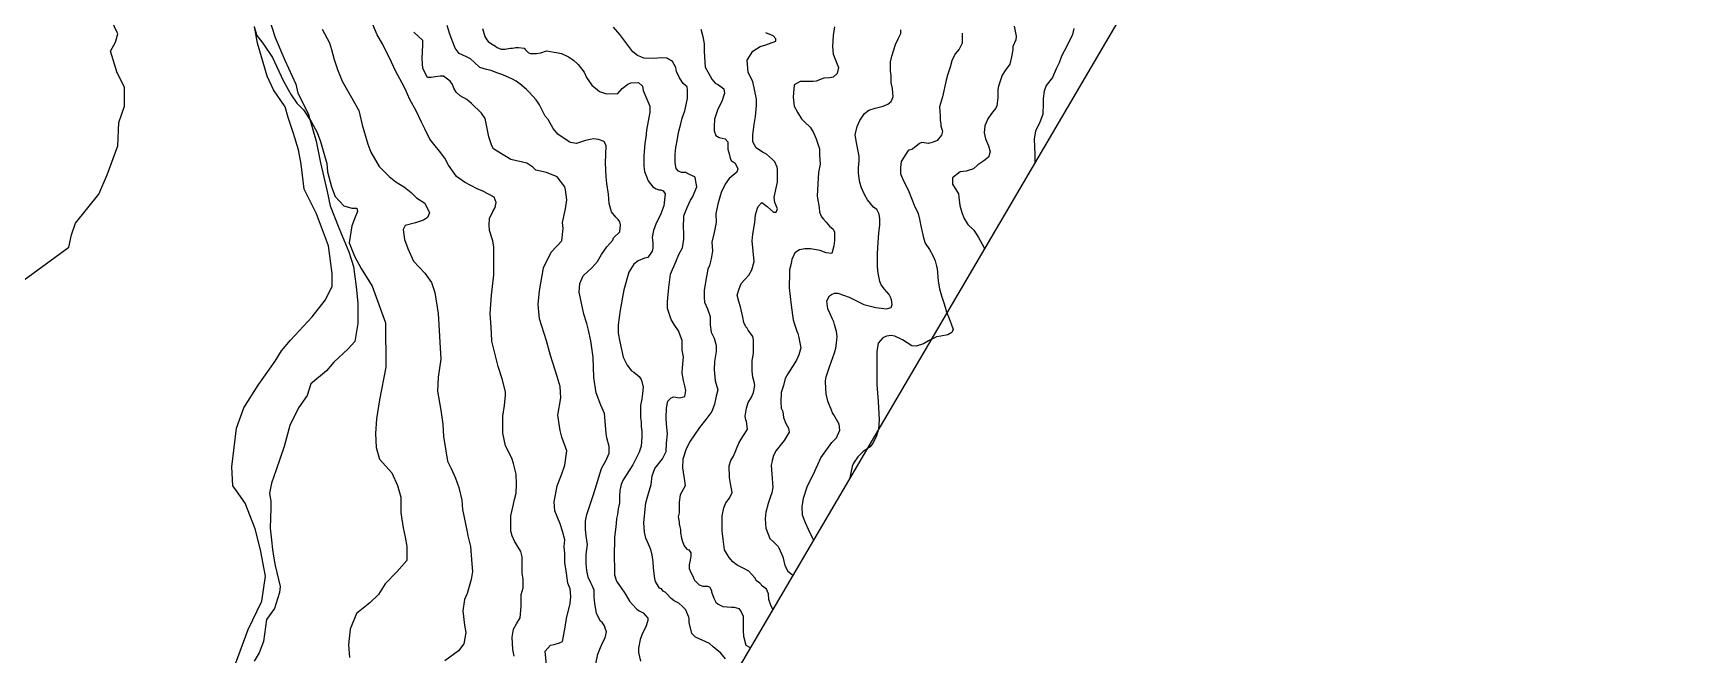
# Model space of a CAD drawing. Header units: inches. Extents: x 317537 to 321067, y 8681602 to 8686742.
# Drawn here: x 318866 to 319945, y 8682682 to 8683087 of the extents above; entities that cross this region are included whole.
import ezdxf

# ---------------------------------------------------------------- set-up
doc = ezdxf.new("R2010")
doc.units = ezdxf.units.IN
doc.header["$MEASUREMENT"] = 0
for name, color, linetype in [('CURVAS_DE_NIVEL', 8, 'Continuous'), ('LIMITE_DISTRITO', 5, 'Continuous'), ('RIOS_QUEBRADAS', 4, 'Continuous')]:
    doc.layers.add(name, color=color, linetype=linetype)

msp = doc.modelspace()

# ---------------------------------------------------------------- linework, layer by layer
at = {"layer": 'CURVAS_DE_NIVEL'}
for points in [[(318845.7, 8682916.2), (318889.5, 8682948.1), (318891.1, 8682956.2), (318893.8, 8682963.8), (318909, 8682982.7), (318914.4, 8682995.1), (318921.4, 8683014), (318921.9, 8683029.2), (318925.7, 8683040), (318925.7, 8683052.4), (318920.9, 8683061.6), (318916.5, 8683075.7), (318919.8, 8683081.6), (318921.4, 8683087), (318912.8, 8683104.9)], [(319179.8, 8682681.6), (319179, 8682685.9), (319178.5, 8682694), (319179.3, 8682699.3), (319181.2, 8682702.8), (319183.6, 8682706.6), (319184.4, 8682714.1), (319184.4, 8682721.9), (319185.7, 8682726.2), (319185.7, 8682731.6), (319184.9, 8682735.9), (319184.9, 8682746.4), (319184.1, 8682749.9), (319180.1, 8682756.6), (319178.5, 8682760.1), (319177.7, 8682763.1), (319177.7, 8682773), (319179, 8682778.6), (319180.1, 8682783.8), (319181.1, 8682787.8), (319181.4, 8682793.7), (319181.1, 8682800.1), (319179.3, 8682807.1), (319178.2, 8682810.6), (319174.2, 8682818.7), (319172.5, 8682827), (319172.5, 8682838), (319173.4, 8682845), (319174.2, 8682851.7), (319174.2, 8682853.9), (319172, 8682862.2), (319169.3, 8682870.3), (319168.2, 8682874.6), (319165.3, 8682886.9), (319165, 8682892.3), (319164.5, 8682899), (319164.2, 8682904.9), (319165, 8682916.8), (319166.6, 8682930), (319166.6, 8682939.9), (319166.6, 8682948), (319165.8, 8682952.2), (319163.7, 8682959), (319163.4, 8682962.5), (319163.7, 8682966.8), (319165.9, 8682971.3), (319167.5, 8682974), (319168, 8682977.2), (319166.7, 8682980.7), (319159.4, 8682984.5), (319155.6, 8682986.1), (319147.3, 8682990.4), (319142.2, 8682994.2), (319140.6, 8682996.3), (319137, 8683001.4), (319134.6, 8683006), (319131.2, 8683010.6), (319128.2, 8683014.1), (319124.7, 8683018.4), (319121.5, 8683025.1), (319119.3, 8683029.4), (319115.8, 8683036.9), (319111.8, 8683044.2), (319108.8, 8683051.2), (319106.7, 8683054.9), (319102.3, 8683063), (319099.9, 8683068.6), (319094, 8683080.5), (319090.5, 8683086.4), (319087.6, 8683093.1)], [(319010.3, 8683091.7), (319012, 8683085.9), (319015.8, 8683080.9), (319022.1, 8683071.6), (319029.2, 8683056.7), (319032.4, 8683050.7), (319034.3, 8683047.4), (319038.1, 8683041.9), (319042.4, 8683037.6), (319047.4, 8683029.9), (319051.3, 8683022.7), (319053.4, 8683017), (319055.6, 8683009.3), (319057.7, 8683002.6), (319058, 8682997.1), (319060.6, 8682987.3), (319063, 8682981.1), (319068.8, 8682975.1), (319074, 8682973.4), (319077.1, 8682973.4), (319077.6, 8682971.3), (319075.7, 8682966.5), (319074, 8682961.9), (319072.1, 8682950.9), (319075.7, 8682942.1), (319080, 8682934.2), (319087.2, 8682922.7), (319095.8, 8682898.7), (319096.1, 8682869.8), (319091.9, 8682848.6), (319090, 8682836.3), (319089.3, 8682826.6), (319089.8, 8682817.5), (319091.9, 8682809.9), (319100, 8682801), (319103.7, 8682792.8), (319105.8, 8682785.2), (319105.8, 8682775), (319107.3, 8682765.3), (319108.7, 8682759.1), (319109.7, 8682753), (319109.7, 8682743.9), (319103.2, 8682736.5), (319095.6, 8682728.7), (319091.4, 8682721.9), (319085.6, 8682716.4), (319076.9, 8682709.5), (319072.8, 8682699.3), (319071.7, 8682689.1), (319072.5, 8682680.7)], [(319054.5, 8683090), (319059.3, 8683081.2), (319060.6, 8683076.9), (319062.4, 8683070.3), (319064.5, 8683063.7), (319067.6, 8683056.3), (319072.9, 8683047.1), (319078.6, 8683037), (319080.7, 8683027.8), (319084.3, 8683015.2), (319086.4, 8683009.9), (319091.7, 8683000.7), (319098.3, 8682994.2), (319102.6, 8682990.7), (319108.3, 8682987.2), (319112.7, 8682983.7), (319116.2, 8682980.2), (319121.5, 8682976.7), (319124.5, 8682970.5), (319123.2, 8682967.5), (319120.6, 8682965.7), (319115.4, 8682964), (319108.8, 8682962.2), (319107.5, 8682959.6), (319108.3, 8682953), (319110.5, 8682947.3), (319114.1, 8682939), (319121.5, 8682931.1), (319125.9, 8682925), (319128.1, 8682918.5), (319130.2, 8682904.9), (319132, 8682875.1), (319130.2, 8682863.3), (319129.8, 8682854.2), (319132, 8682841.9), (319133.3, 8682832.7), (319133.8, 8682824.8), (319136.4, 8682808.6), (319138.6, 8682803.8), (319141.6, 8682797.7), (319143.8, 8682791.6), (319145.6, 8682783.3), (319146, 8682777.1), (319149.1, 8682762.7), (319149.5, 8682760.1), (319151.3, 8682753.1), (319152.2, 8682741.7), (319152.6, 8682736.9), (319151.7, 8682731.6), (319149.1, 8682722.4), (319147.3, 8682718.5), (319146.4, 8682711.1), (319147.3, 8682701.9), (319148.2, 8682697.1), (319146.9, 8682689.6), (319143.4, 8682685.2), (319134.6, 8682678.7)], [(319200.9, 8682676), (319199.9, 8682684.9), (319203.4, 8682688.8), (319205.8, 8682689.3), (319209.3, 8682690.3), (319211.3, 8682691.3), (319212.8, 8682699.2), (319213.8, 8682706.1), (319216.2, 8682716), (319216.7, 8682720.5), (319216.2, 8682725.4), (319214.7, 8682729.3), (319213.8, 8682735.8), (319212.8, 8682742.7), (319212.8, 8682748.6), (319212.3, 8682753.1), (319212.8, 8682757.5), (319211.3, 8682763), (319209.8, 8682767.9), (319206.3, 8682776.3), (319205.8, 8682782.2), (319206.8, 8682786.7), (319207.8, 8682792.6), (319210.8, 8682800.5), (319212.8, 8682806), (319214.2, 8682815.4), (319210.8, 8682824.2), (319209.8, 8682828.7), (319208.3, 8682838.6), (319210.3, 8682850), (319209.8, 8682857.4), (319207.8, 8682863.8), (319203.4, 8682877.6), (319200.9, 8682887), (319196.4, 8682901.4), (319195.5, 8682910.7), (319196.4, 8682919.6), (319198.9, 8682934.5), (319203.9, 8682944.9), (319210.8, 8682952.3), (319211.8, 8682960.2), (319211.3, 8682964.1), (319213.3, 8682973), (319214.2, 8682979), (319213.3, 8682985.4), (319212.8, 8682987.4), (319207.8, 8682993.8), (319200.9, 8682996.7), (319194, 8682998.2), (319192, 8683000.2), (319188, 8683002.7), (319177.6, 8683005.2), (319168.7, 8683010.6), (319166.3, 8683012.1), (319165.3, 8683014), (319163.3, 8683020), (319160.8, 8683031.8), (319158.4, 8683035.3), (319151.9, 8683041.7), (319149, 8683044.2), (319144.5, 8683046.7), (319142, 8683049.1), (319140.5, 8683051.6), (319139.6, 8683054.1), (319138.1, 8683056.1), (319133.6, 8683059.5), (319131.6, 8683059.5), (319128.2, 8683059), (319125.7, 8683058.5), (319123.2, 8683058.5), (319120.3, 8683064.5), (319119.8, 8683070.9), (319120.3, 8683079.8), (319120.3, 8683082.8), (319114.3, 8683088.2)], [(319233.1, 8682676.7), (319234.3, 8682683), (319236, 8682687.3), (319237.7, 8682690.8), (319239.2, 8682693.6), (319240, 8682697.4), (319239.2, 8682699.9), (319238.6, 8682701.4), (319237.4, 8682703.4), (319236, 8682704.5), (319235.1, 8682706), (319233.4, 8682709.7), (319232.3, 8682716), (319232, 8682720.3), (319232, 8682724.6), (319230.6, 8682727.7), (319229.7, 8682729.4), (319228, 8682733.2), (319227.1, 8682737.5), (319226.8, 8682741.8), (319226.8, 8682747.8), (319227.7, 8682754.4), (319226.7, 8682760.1), (319226.2, 8682764.1), (319226.2, 8682769.6), (319227.2, 8682774), (319231.7, 8682787.5), (319236.7, 8682803.9), (319239.7, 8682809.4), (319241.7, 8682813.8), (319241.7, 8682818.3), (319240.2, 8682823.8), (319239.7, 8682826.8), (319238.7, 8682839.7), (319236.2, 8682845.2), (319233.2, 8682853.2), (319231.7, 8682863.1), (319231.2, 8682876.5), (319229.7, 8682887), (319228.2, 8682894), (319227.2, 8682898.4), (319225.2, 8682904.4), (319222.2, 8682918.8), (319222.7, 8682924.3), (319224.7, 8682929.3), (319230.7, 8682934.8), (319234.2, 8682938.7), (319236.7, 8682943.2), (319240.2, 8682948.2), (319244.1, 8682952.7), (319244.6, 8682954.2), (319248.6, 8682958.1), (319249.1, 8682962.6), (319248.6, 8682964.6), (319247.6, 8682966.1), (319246.1, 8682967.6), (319243.2, 8682971.1), (319241.7, 8682976.5), (319241.2, 8682982.5), (319240.3, 8682989.6), (319239.8, 8682993.8), (319239.3, 8683003), (319239.8, 8683014), (319238.5, 8683017), (319234.8, 8683018.2), (319231.8, 8683018.7), (319229.3, 8683018.2), (319226.3, 8683017.5), (319220.4, 8683015.7), (319216.6, 8683016.2), (319215.6, 8683016.7), (319208.2, 8683021.7), (319205.2, 8683025.4), (319201.9, 8683031.3), (319200.1, 8683033.5), (319196.3, 8683040.7), (319194.2, 8683044), (319189.6, 8683049.1), (319187.9, 8683050.7), (319184.5, 8683053.7), (319181.1, 8683056.2), (319178.6, 8683057.5), (319172.3, 8683060.4), (319168.4, 8683061.7), (319164.7, 8683063.1), (319161.7, 8683063.8), (319157.4, 8683065.2), (319153.6, 8683068.5), (319151.4, 8683070.7), (319148.8, 8683072), (319144, 8683074.2), (319141.4, 8683077.6), (319139.7, 8683081.6), (319137.9, 8683086.8), (319136.2, 8683092.4)], [(319159.1, 8683090.6), (319160.6, 8683085.3), (319161.9, 8683083.1), (319162.8, 8683082.1), (319165, 8683080.6), (319167.6, 8683079), (319168.8, 8683078.1), (319171.3, 8683077.1), (319173.8, 8683077.1), (319177.3, 8683077.8), (319178.6, 8683077.8), (319180.8, 8683078.1), (319181.4, 8683078.1), (319182.6, 8683078.1), (319186.4, 8683077.8), (319187, 8683076.8), (319188.9, 8683074.9), (319190.2, 8683074.3), (319194.3, 8683074.3), (319197.1, 8683074.6), (319200.9, 8683075.9), (319208.4, 8683074.6), (319210.6, 8683074.3), (319215.3, 8683072.1), (319218.5, 8683069.9), (319221.6, 8683067.1), (319225.4, 8683062), (319227, 8683058.6), (319230.4, 8683053.6), (319235.5, 8683049.5), (319239.9, 8683047.9), (319247.4, 8683048.2), (319250.2, 8683051.4), (319254, 8683054.2), (319255.9, 8683055.1), (319260.9, 8683055.4), (319263.4, 8683052.9), (319263.8, 8683050.1), (319266.3, 8683044.4), (319268.2, 8683040), (319268.2, 8683036), (319266, 8683024.3), (319265.7, 8683019.6), (319265, 8683015.9), (319264.4, 8683007.4), (319264.4, 8683000.8), (319264.7, 8682997.3), (319266, 8682994.2), (319267.2, 8682991.3), (319270.1, 8682987.3), (319272.3, 8682986), (319274.1, 8682985.4), (319275.4, 8682985.4), (319277, 8682984.7), (319278.2, 8682982.9), (319277.3, 8682975), (319275.4, 8682969.7), (319274.5, 8682967.8), (319272.3, 8682963.7), (319270.7, 8682959), (319269.7, 8682954.3), (319270.1, 8682951.1), (319270.1, 8682947.4), (319269.7, 8682945.5), (319266.9, 8682941.4), (319264.7, 8682940.8), (319260.6, 8682939.2), (319257.8, 8682937), (319254.6, 8682931.7), (319251.2, 8682920.3), (319249, 8682907.1), (319247.7, 8682897.4), (319247.7, 8682892.1), (319248.7, 8682886.4), (319250.9, 8682876.4), (319253.4, 8682871.3), (319256.2, 8682867.6), (319257.8, 8682866.6), (319261.3, 8682863.8), (319262.5, 8682861.9), (319263.1, 8682860.6), (319263.8, 8682856.9), (319263.5, 8682852.8), (319263.1, 8682849.3), (319262.2, 8682844.9), (319262.2, 8682840.5), (319262.2, 8682836.8), (319262.5, 8682834.3), (319262.5, 8682831.4), (319263.1, 8682827.7), (319263.1, 8682824.2), (319262.5, 8682818.5), (319261.3, 8682814.5), (319260.6, 8682813.2), (319258.7, 8682809.4), (319257.2, 8682806.3), (319250.9, 8682796.5), (319249.6, 8682793.4), (319248.7, 8682789.6), (319248.4, 8682785.9), (319248.4, 8682781.5), (319247.7, 8682777.7), (319247.1, 8682773.9), (319246.5, 8682771.4), (319246.2, 8682768), (319245.8, 8682764.2), (319245.2, 8682759.2), (319245.2, 8682754.4), (319244.9, 8682750.7), (319245.2, 8682734.7), (319246.5, 8682730.6), (319248.4, 8682727.7), (319251.5, 8682723.3), (319252.5, 8682721.5), (319255, 8682717.4), (319256.9, 8682715.2), (319259.7, 8682712.3), (319261.3, 8682711.1), (319263.8, 8682709.8), (319266.9, 8682706.4), (319266.9, 8682704.8), (319265.7, 8682700.7), (319263.5, 8682696.6), (319261.9, 8682692.6), (319260.9, 8682686.9), (319260.9, 8682684.1), (319262.2, 8682678.4)], [(319317.6, 8682680), (319314.6, 8682683.6), (319309.5, 8682687.8), (319307.1, 8682689.9), (319298.1, 8682694.1), (319295.7, 8682696.5), (319293.9, 8682703.5), (319293.9, 8682705.9), (319293.6, 8682707.1), (319292.4, 8682710.1), (319291.8, 8682711.9), (319289.6, 8682714), (319287.2, 8682716.1), (319284.2, 8682717.6), (319282.1, 8682719.1), (319279.1, 8682722.4), (319278.2, 8682723.3), (319277, 8682723.9), (319275.8, 8682725.4), (319274.6, 8682726), (319271.9, 8682730.2), (319271.6, 8682732.3), (319270.7, 8682738.9), (319270.4, 8682743.2), (319269.8, 8682747.7), (319268.6, 8682751.6), (319266.8, 8682756.1), (319265.6, 8682758.5), (319264.7, 8682762.4), (319264.4, 8682768.7), (319265.6, 8682781.6), (319267.4, 8682787.7), (319269.2, 8682793.4), (319269.8, 8682799.1), (319271.6, 8682803.9), (319276.4, 8682810.2), (319278.8, 8682815), (319279.1, 8682820.4), (319279.7, 8682826.4), (319279.1, 8682832.8), (319278.8, 8682837), (319279.1, 8682843.3), (319280, 8682847.8), (319282.1, 8682849.9), (319283.9, 8682850.5), (319287.5, 8682849.9), (319291.1, 8682850.8), (319291.7, 8682854.7), (319291.1, 8682857.7), (319290.2, 8682861.3), (319289.3, 8682866.1), (319289.6, 8682869.4), (319290.2, 8682876.7), (319289.3, 8682880.9), (319289.3, 8682887.2), (319286.9, 8682893.5), (319284.2, 8682897.7), (319282.1, 8682901), (319279.7, 8682908.2), (319279.7, 8682912.4), (319280.6, 8682921.8), (319281.8, 8682930.5), (319285.1, 8682938.6), (319287.2, 8682943.4), (319289.6, 8682947.6), (319290.5, 8682953.3), (319290.5, 8682957.8), (319290.2, 8682960.5), (319290.5, 8682968.4), (319292.6, 8682973.8), (319294.8, 8682978.6), (319296, 8682980.7), (319299, 8682987.3), (319298.1, 8682992.1), (319297.8, 8682993.6), (319292.3, 8682996.3), (319291.7, 8682996.6), (319291.1, 8682996.6), (319290.2, 8682996.6), (319289, 8682996.6), (319286.9, 8682997.5), (319285.4, 8682999.3), (319284.8, 8683002.9), (319284.8, 8683008.6), (319285.1, 8683012.9), (319286, 8683017.4), (319286.9, 8683022.8), (319288.4, 8683028.5), (319289.3, 8683032.1), (319291.1, 8683036.9), (319292.9, 8683045), (319292.9, 8683048), (319292.9, 8683050.4), (319292.6, 8683052.5), (319289.9, 8683054.7), (319287.5, 8683058.3), (319285.7, 8683062.5), (319285.1, 8683065.2), (319283, 8683069.1), (319279.4, 8683071.2), (319276.1, 8683071.5), (319270.7, 8683070.9), (319264.4, 8683071.2), (319262.3, 8683072.1), (319260.1, 8683073), (319257.1, 8683075.4), (319253.8, 8683079.6), (319248.7, 8683086.5), (319244.5, 8683091.3)], [(319301.4, 8683090), (319302.9, 8683085.3), (319303.6, 8683080.6), (319303.6, 8683075.6), (319304.3, 8683065.4), (319306.1, 8683062.2), (319308.6, 8683057.5), (319310.8, 8683054.9), (319313, 8683053.8), (319316.6, 8683051.3), (319317, 8683048.4), (319315.2, 8683043), (319312.6, 8683037.9), (319310.5, 8683031.4), (319310.1, 8683026.7), (319310.1, 8683023.8), (319311.2, 8683020.9), (319313.4, 8683019.4), (319317.3, 8683018.7), (319319.2, 8683016.6), (319319.2, 8683011.8), (319319.9, 8683008.9), (319320.6, 8683006.1), (319321.3, 8683004.6), (319323.9, 8683002.8), (319325.7, 8682999.2), (319324.9, 8682997), (319319.9, 8682992.7), (319317.3, 8682989), (319314.8, 8682983.6), (319312.6, 8682976), (319311.2, 8682969.9), (319311.5, 8682964.1), (319310.1, 8682957.6), (319308.7, 8682951.4), (319309, 8682945.6), (319308.3, 8682940.5), (319307.2, 8682936.2), (319306.1, 8682933.7), (319305.4, 8682930), (319305, 8682927.9), (319303.6, 8682919.9), (319303.6, 8682915.2), (319303.9, 8682912.3), (319305.8, 8682908), (319307.6, 8682902.9), (319307.6, 8682897.5), (319308.3, 8682892.8), (319310.1, 8682888.8), (319311.5, 8682884.1), (319311.5, 8682880.1), (319310.5, 8682873.6), (319310.1, 8682868.1), (319310.8, 8682860.9), (319312.6, 8682855.1), (319311.5, 8682851.1), (319310.5, 8682845.7), (319308.7, 8682841), (319304.7, 8682835.9), (319300.7, 8682830.5), (319297.4, 8682825.8), (319294.5, 8682821.8), (319292, 8682816.7), (319289.8, 8682809.9), (319289.5, 8682804.4), (319290.9, 8682795.8), (319291.3, 8682792.5), (319288, 8682786.7), (319287.3, 8682782), (319287.3, 8682775.1), (319286.8, 8682772.5), (319287.3, 8682769.1), (319287.3, 8682767.8), (319287.7, 8682765.8), (319288.2, 8682764.1), (319288.2, 8682762), (319289, 8682758.6), (319289.4, 8682756.9), (319289.8, 8682755.6), (319290.7, 8682753.6), (319292.4, 8682751.4), (319293.7, 8682750.9), (319294.9, 8682748.9), (319294.9, 8682746.7), (319294.5, 8682744.2), (319294, 8682741.2), (319294, 8682738.7), (319294.9, 8682736.2), (319296.2, 8682733.7), (319297, 8682732), (319297.4, 8682731.2), (319298.2, 8682730.3), (319300.4, 8682728.2), (319302.9, 8682727.3), (319305.9, 8682727.3), (319307.2, 8682726.9), (319308.4, 8682724.4), (319308.4, 8682723.5), (319310, 8682719.5), (319311.3, 8682716.9), (319312.9, 8682715.6), (319315.9, 8682714), (319321.4, 8682713.5), (319323.2, 8682713.5), (319326.2, 8682712.6), (319327.8, 8682710.6), (319329.2, 8682707.6), (319329.2, 8682705.1), (319329.2, 8682702.1), (319329.2, 8682698.2), (319329.4, 8682694.6), (319330.8, 8682688.9), (319333.6, 8682687.2)], [(319348.4, 8682712.3), (319347.3, 8682714.2), (319345.9, 8682718.5), (319345.7, 8682722.2), (319344.3, 8682725.2), (319341.8, 8682727.2), (319340, 8682729.1), (319337.9, 8682730.7), (319336.8, 8682732.7), (319332.9, 8682737), (319329.9, 8682738.6), (319325.3, 8682740.9), (319322.4, 8682743), (319319.9, 8682746), (319318.9, 8682747.6), (319316.9, 8682751), (319316, 8682757.8), (319315.5, 8682763.3), (319315.5, 8682766.3), (319315.5, 8682773.1), (319316.4, 8682778.2), (319317.8, 8682781.6), (319320.3, 8682784.6), (319321.9, 8682788.2), (319320.8, 8682794.1), (319320.3, 8682798), (319319.9, 8682805.6), (319321, 8682809), (319322.8, 8682812), (319326.3, 8682820.4), (319327.9, 8682822.9), (319331.3, 8682828.4), (319332, 8682829.6), (319331.3, 8682834.4), (319330.8, 8682835.5), (319330.4, 8682838), (319331.3, 8682843.3), (319332.4, 8682846.9), (319334.3, 8682849.9), (319335.9, 8682853.3), (319336.8, 8682857.9), (319336.3, 8682860.4), (319335.4, 8682863.4), (319334.9, 8682867.2), (319334.9, 8682870.2), (319334.9, 8682874.3), (319335.9, 8682878.7), (319335.9, 8682884.4), (319335.9, 8682884.8), (319335.9, 8682887.8), (319335.4, 8682889.9), (319334.3, 8682891.5), (319332.4, 8682894), (319331.7, 8682895.3), (319330.8, 8682896.2), (319329.5, 8682899), (319328.8, 8682902.4), (319327.4, 8682909.3), (319326.3, 8682912.7), (319325.3, 8682916.8), (319326.3, 8682920.2), (319327.9, 8682924.3), (319330.4, 8682927.3), (319332.9, 8682929.8), (319334.7, 8682933.3), (319336.3, 8682938.7), (319334.9, 8682952.2), (319335.4, 8682956.5), (319336.8, 8682964.1), (319337.2, 8682969.1), (319338.4, 8682973.5), (319338.8, 8682974.6), (319341.3, 8682977.1), (319344.8, 8682974.6), (319348.9, 8682970.9), (319350.7, 8682970.9), (319351.4, 8682973), (319349.8, 8682977.1), (319349.3, 8682980.5), (319350.3, 8682985.6), (319351.4, 8682990.4), (319351.4, 8682998.6), (319351.2, 8683000.2), (319349.8, 8683003.6), (319348.2, 8683005.2), (319344.3, 8683008.6), (319341.8, 8683010), (319337.5, 8683012.7), (319335.4, 8683016.6), (319335.4, 8683021.2), (319336.3, 8683028), (319337.2, 8683033.1), (319337.9, 8683040.4), (319337.9, 8683044.5), (319335.4, 8683055.9), (319332.4, 8683061.8), (319331.7, 8683069.8), (319335.4, 8683075.8), (319340.2, 8683078.7), (319343.9, 8683079.9), (319350.3, 8683082.2), (319350.3, 8683083.8), (319348.7, 8683085.8), (319343.9, 8683087.7)], [(319388.7, 8683091.7), (319387.8, 8683086), (319387.3, 8683078.7), (319387.8, 8683073.7), (319390.3, 8683067.3), (319391.2, 8683065.2), (319390.3, 8683061.1), (319387.8, 8683058.8), (319385.7, 8683058.4), (319381.8, 8683058.2), (319376.8, 8683056.3), (319374.7, 8683055.9), (319370.6, 8683055.9), (319366.3, 8683055.9), (319362.4, 8683053.8), (319361.7, 8683045.8), (319362.4, 8683039.9), (319364.7, 8683035.5), (319367.2, 8683031.7), (319369.3, 8683029.6), (319372.7, 8683026.2), (319373.8, 8683024.6), (319374.7, 8683023.2), (319376.8, 8683018.6), (319378.9, 8683012.2), (319378.9, 8683008.1), (319379.3, 8683002.2), (319378.2, 8682996.7), (319377.7, 8682989.4), (319377.3, 8682981.2), (319378.6, 8682973.9), (319378.9, 8682970.9), (319380.2, 8682967.9), (319381.4, 8682966.3), (319383.2, 8682964.3), (319385.3, 8682961.7), (319387.8, 8682959.9), (319388.7, 8682957.9), (319388.7, 8682952.4), (319388.2, 8682948.9), (319386.9, 8682943.9), (319383.2, 8682944.4), (319379.3, 8682946), (319373.1, 8682946.9), (319369.3, 8682946.9), (319365.8, 8682946.4), (319362.9, 8682944.4), (319360.8, 8682940), (319360.3, 8682937.5), (319359.4, 8682933.4), (319359.4, 8682928.6), (319359.2, 8682924.5), (319359.2, 8682921.5), (319360.3, 8682910.3), (319361.3, 8682903.7), (319361.7, 8682900.7), (319362.9, 8682897.3), (319364.2, 8682893.4), (319364.7, 8682891.8), (319365.4, 8682889.3), (319365.8, 8682886.8), (319366.7, 8682882.5), (319365.4, 8682877.9), (319363.8, 8682874.5), (319361.3, 8682870.3), (319358.3, 8682865.5), (319356.5, 8682862.6), (319355.3, 8682858), (319353.9, 8682853.4), (319353.7, 8682847), (319353.9, 8682843.2), (319354.9, 8682841.1), (319355.3, 8682837.2), (319356.9, 8682833.1), (319358.7, 8682830.1), (319359.2, 8682827.6), (319355.8, 8682822.1), (319350.7, 8682815.7), (319348.9, 8682812.3), (319348, 8682809.1), (319347.8, 8682807.7), (319347.3, 8682806.1), (319347.8, 8682800.2), (319348.5, 8682791.5), (319347.8, 8682788.1), (319346.9, 8682785.6), (319345.3, 8682781), (319343.9, 8682775.5), (319343.4, 8682771.2), (319343.9, 8682765), (319346.4, 8682758.2), (319349.4, 8682755.6), (319351, 8682754), (319351.9, 8682753.1), (319352.3, 8682752.2), (319354.9, 8682746.3), (319356.2, 8682740.8), (319358.3, 8682737.1), (319361.3, 8682734.6), (319361.4, 8682734.4)], [(319374.9, 8682757.4), (319374.3, 8682758.7), (319371.8, 8682764.1), (319369.8, 8682768.5), (319367.9, 8682773.5), (319367.5, 8682779), (319368.4, 8682784.5), (319370.9, 8682792), (319373.4, 8682797.3), (319374.8, 8682799.8), (319377.8, 8682806.4), (319379.8, 8682810.8), (319386.9, 8682820.8), (319389.9, 8682823.8), (319392.2, 8682828.8), (319391.7, 8682832.7), (319388.3, 8682838.9), (319387.4, 8682840.2), (319386.7, 8682841.8), (319384.4, 8682847.8), (319383.2, 8682852.6), (319382.8, 8682860.1), (319382.8, 8682861), (319383.2, 8682863.5), (319385.3, 8682870.2), (319388.7, 8682879.3), (319389.6, 8682882.3), (319389.9, 8682885.5), (319390.3, 8682889.8), (319389.9, 8682893.2), (319388.7, 8682897.8), (319388.3, 8682899.4), (319387.4, 8682901.2), (319385.8, 8682904.7), (319384.4, 8682907.9), (319383.7, 8682913.1), (319385.3, 8682916.3), (319386.7, 8682917.2), (319388.7, 8682918.1), (319390.8, 8682918.1), (319398.3, 8682915.6), (319403.1, 8682913.1), (319407.7, 8682910.8), (319415.7, 8682908.8), (319422.6, 8682907.9), (319425.5, 8682908.8), (319426.2, 8682910.8), (319425.8, 8682913.8), (319425.1, 8682915.6), (319424.2, 8682917.2), (319421.2, 8682920.7), (319419.1, 8682923.6), (319418.2, 8682925.7), (319417.1, 8682931.2), (319416.6, 8682935.3), (319416.6, 8682944.2), (319417.1, 8682951), (319417.5, 8682957.4), (319418.2, 8682962.5), (319418.2, 8682966.6), (319417.8, 8682969.6), (319416.2, 8682972.5), (319414.1, 8682974.1), (319410.2, 8682978.9), (319408.2, 8682982.3), (319406.3, 8682986.7), (319405.2, 8682990.1), (319404.7, 8682993.1), (319404.3, 8682996.3), (319404.3, 8682999.7), (319404.7, 8683004.3), (319404.7, 8683007.3), (319403.8, 8683011.6), (319402.9, 8683016.2), (319402.2, 8683021.2), (319403.4, 8683026.7), (319405.2, 8683030.6), (319408.2, 8683035.1), (319411.1, 8683037.4), (319415.2, 8683038.6), (319420.3, 8683039.9), (319423.5, 8683041.3), (319425.5, 8683042.9), (319426.9, 8683045.9), (319426.4, 8683051.4), (319425.5, 8683055.2), (319425.5, 8683059.8), (319425.1, 8683062.8), (319425.1, 8683068.7), (319426, 8683072.4), (319427.4, 8683076.7), (319428.5, 8683080.1), (319430.1, 8683083.8), (319431.9, 8683087.2), (319431.9, 8683089.7)], [(319472, 8683087.5), (319472, 8683080.9), (319469.9, 8683077), (319467.4, 8683074), (319465.1, 8683069.4), (319464, 8683065.3), (319462.4, 8683060.1), (319461.5, 8683056.9), (319459, 8683046.1), (319457.1, 8683039.5), (319457.6, 8683033.6), (319457.6, 8683031.1), (319458, 8683028.1), (319458, 8683027.2), (319458.5, 8683025.6), (319459, 8683023.7), (319458.5, 8683021), (319455.5, 8683017.6), (319453, 8683016.4), (319450, 8683015.7), (319445.7, 8683016.2), (319444.1, 8683015.7), (319439.5, 8683011.9), (319436.6, 8683011), (319432.2, 8683003.9), (319431.8, 8683000), (319431.8, 8682995.9), (319433.6, 8682991.3), (319436.6, 8682985.4), (319439.1, 8682979.4), (319440.7, 8682975.5), (319443.2, 8682970.1), (319444.1, 8682966.4), (319445.2, 8682960.9), (319446.6, 8682954.1), (319447.8, 8682950.6), (319450.5, 8682946.5), (319453, 8682942.2), (319454.2, 8682939.2), (319455.1, 8682935.6), (319455.5, 8682934.2), (319456.2, 8682926), (319457.1, 8682920.9), (319458.5, 8682916.4), (319459.7, 8682912.5), (319461, 8682908.4), (319461.5, 8682906.3), (319463.5, 8682901.5), (319464.7, 8682898.1), (319466.1, 8682894.4), (319465.1, 8682892.4), (319462.6, 8682891), (319458.1, 8682890.1), (319455.1, 8682889.6), (319450, 8682887.1), (319446.6, 8682885.1), (319442, 8682883.5), (319439.1, 8682883.9), (319433.1, 8682887.6), (319428.1, 8682890.1), (319425.6, 8682890.5), (319422.6, 8682890.1), (319420.1, 8682888.9), (319417.1, 8682885.5), (319416.2, 8682880), (319416.2, 8682869.5), (319416.2, 8682858.6), (319417.1, 8682847.6), (319417.8, 8682835.5), (319417.4, 8682829.5), (319415.8, 8682824.5), (319413.7, 8682820.4), (319411.9, 8682817.9), (319407.3, 8682814.9), (319403.9, 8682811.5), (319401.4, 8682808.1), (319400.9, 8682806.9), (319400.2, 8682805.1), (319399.3, 8682801), (319398.7, 8682797.9)], [(319505.9, 8683092), (319507.1, 8683085.6), (319506.8, 8683083.1), (319505, 8683078.7), (319505, 8683076.7), (319504.1, 8683072.1), (319503, 8683067.3), (319500, 8683063.2), (319497.9, 8683060.2), (319495.6, 8683052.9), (319495.2, 8683050.8), (319495.2, 8683045.6), (319494.5, 8683039.9), (319493.6, 8683038.5), (319491.1, 8683035.1), (319488.6, 8683031.7), (319486.7, 8683027.1), (319486.3, 8683022.5), (319487.2, 8683018.6), (319489, 8683014.1), (319490.2, 8683010.2), (319489, 8683006.7), (319486, 8683004.2), (319482.1, 8683001.7), (319479.2, 8682999.2), (319474.6, 8682997.6), (319470.7, 8682997.2), (319465.7, 8682993.3), (319465.7, 8682989.2), (319469.6, 8682982.8), (319469.8, 8682980.7), (319470.3, 8682975.2), (319471.6, 8682970.6), (319473.2, 8682966.8), (319475.7, 8682962.9), (319479.6, 8682959.2), (319482.6, 8682954.4), (319486, 8682948), (319486.3, 8682947.1)], [(319544.7, 8683090.6), (319543.8, 8683086.7), (319540.1, 8683079.1), (319536.7, 8683072.5), (319535.1, 8683068.2), (319533.3, 8683064.3), (319530.8, 8683058.6), (319526.6, 8683053.3), (319525.3, 8683049.7), (319524.8, 8683044.9), (319524.8, 8683041.7), (319524.4, 8683034.8), (319522.3, 8683028.9), (319519.8, 8683023.8), (319518.9, 8683018.4), (319519.3, 8683008.5), (319519.3, 8683003.3)]]:
    msp.add_lwpolyline(points, dxfattribs=at)
at = {"layer": 'LIMITE_DISTRITO'}
msp.add_lwpolyline([(320832.7, 8685585.9), (320413, 8684524.8), (320133.5, 8684049), (319136, 8682350.6), (318887.2, 8681927.1), (318687.1, 8681910.2)], dxfattribs=at)
at = {"layer": 'RIOS_QUEBRADAS'}
for points in [[(319019.9, 8683097.5), (319023.9, 8683084.7), (319030.3, 8683069.9), (319037.5, 8683054.3), (319038.7, 8683048.3), (319045.5, 8683035.1), (319050.7, 8683017.1), (319053.5, 8683003.1), (319057.9, 8682984.3), (319059.9, 8682975.1), (319065.5, 8682960.7), (319071.9, 8682945.1), (319075.1, 8682935.5), (319076.7, 8682922.3), (319077.9, 8682911.5), (319077.9, 8682898.3), (319075.9, 8682886.7), (319071.5, 8682881.9), (319062.3, 8682873.1), (319057.5, 8682867.5), (319047.1, 8682859.1), (319044.7, 8682851.5), (319039.1, 8682843.5), (319033.5, 8682831.9), (319029.9, 8682818.3), (319024.7, 8682803.1), (319021.5, 8682794.3), (319020.3, 8682787.9), (319021.1, 8682782.3), (319021.1, 8682778.3), (319020.7, 8682765.1), (319021.5, 8682757.1), (319022.3, 8682751.1), (319023.1, 8682745.5), (319023.9, 8682740.7), (319027.1, 8682727.1), (319026.7, 8682723.1), (319023.5, 8682712.7), (319018.3, 8682705.5), (319016.3, 8682691.1), (319013.5, 8682683.9), (319010.3, 8682678.3)], [(318994.4, 8682666.6), (319006.4, 8682699), (319015.2, 8682717.4), (319017.6, 8682733.8), (319014.4, 8682751), (319010.8, 8682764.6), (319004.4, 8682781.4), (318998.8, 8682789.4), (318996.4, 8682792.6), (318995.6, 8682805), (318998.8, 8682830.2), (319003.6, 8682843.4), (319012.8, 8682858.2), (319024, 8682873.8), (319028, 8682880.6), (319034, 8682887.4), (319048, 8682902.6), (319056.8, 8682913.8), (319061.2, 8682922.6), (319061.2, 8682931), (319058.8, 8682949), (319050.8, 8682969.8), (319042.8, 8682985.8), (319040.8, 8683002.2), (319039.2, 8683011.4), (319036, 8683022.2), (319032.4, 8683032.6), (319030.4, 8683039.4), (319022.8, 8683050.6), (319018.8, 8683059.4), (319012.4, 8683081), (319010.4, 8683091.8)]]:
    msp.add_lwpolyline(points, dxfattribs=at)

doc.saveas('drawing.dxf')
